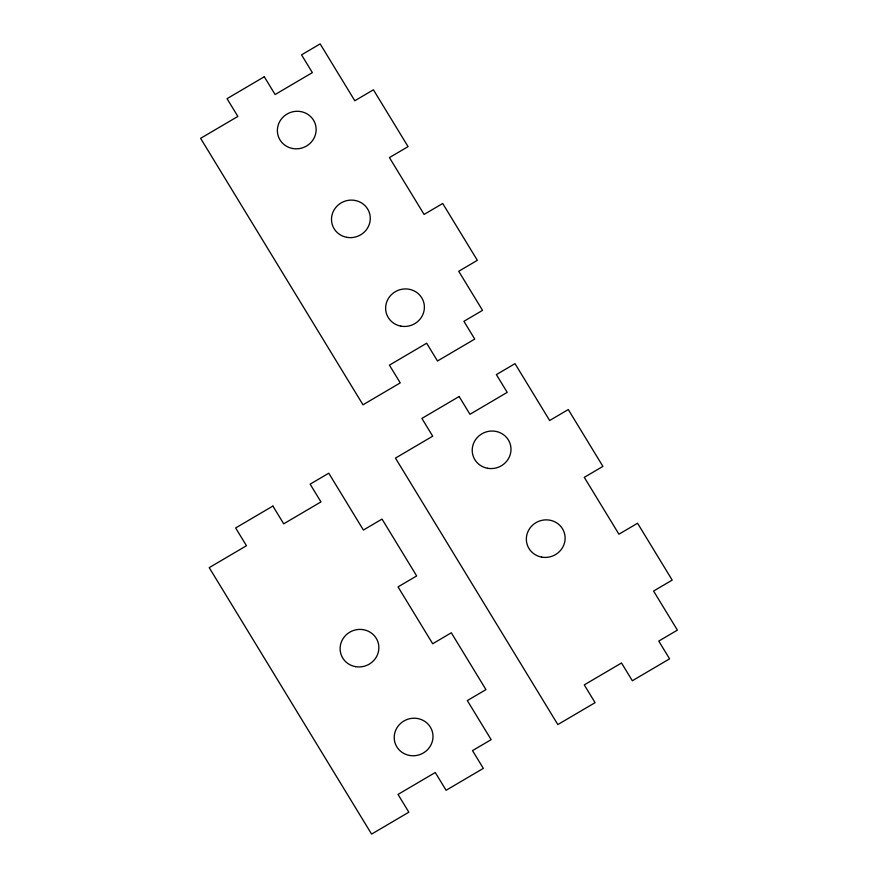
<?xml version="1.0" encoding="UTF-8"?>
<svg xmlns="http://www.w3.org/2000/svg" width="878" height="878" viewBox="0 0 878 878"><rect width="100%" height="100%" fill="white"/><g stroke="black" fill="none" stroke-linecap="round" stroke-linejoin="round"><path stroke-width="1.32" d="M264.289 76.759L227.04 98.665L237.861 116.434L200.612 138.34L362.987 404.802L400.236 382.896L389.415 365.138L426.664 343.232L437.485 360.99L474.735 339.084L463.913 321.315L482.538 310.362L458.722 271.28L477.347 260.327L442.71 203.487L424.085 214.441L389.437 157.59L408.061 146.637L373.424 89.797L354.8 100.75L320.163 43.9L301.538 54.853L312.359 72.622L275.11 94.528L264.289 76.759M272.893 506.057L235.644 527.963L246.466 545.732L209.216 567.638L371.592 834.1L408.841 812.194L398.019 794.425L435.269 772.519L446.09 790.288L483.339 768.382L472.518 750.613L491.142 739.66L467.326 700.578L485.951 689.625L451.314 632.775L432.689 643.739L398.041 586.888L416.666 575.935L382.029 519.085L363.404 530.038L328.767 473.198L310.143 484.151L320.964 501.909L283.715 523.815L272.893 506.057M459.139 396.516L421.89 418.422L432.711 436.19L395.462 458.096L557.837 724.569L595.086 702.663L584.265 684.895L621.514 662.989L632.336 680.746L669.585 658.84L658.763 641.083L677.388 630.13L653.572 591.048L672.197 580.095L637.56 523.244L618.935 534.197L584.287 477.347L602.912 466.394L568.275 409.554L549.65 420.507L515.013 363.657L496.388 374.61L507.21 392.378L469.96 414.284L459.139 396.516M292.692 148.514A19.481 18.69 -19.7 0 0 315.213 123.82A19.481 18.69 -19.7 0 0 282.376 117.828A19.481 18.69 -19.7 0 0 292.692 148.514M400.95 326.155A19.481 18.69 -19.7 0 0 423.459 301.461A19.481 18.69 -19.7 0 0 390.633 295.469A19.481 18.69 -19.7 0 0 400.95 326.155M487.542 468.27A19.481 18.69 -19.7 0 0 510.063 443.577A19.481 18.69 -19.7 0 0 477.226 437.584A19.481 18.69 -19.7 0 0 487.542 468.27M409.543 755.453A19.481 18.69 -19.7 0 0 432.064 730.759A19.481 18.69 -19.7 0 0 399.227 724.767A19.481 18.69 -19.7 0 0 409.543 755.453M346.821 237.334A19.481 18.69 -19.7 0 0 369.342 212.641A19.481 18.69 -19.7 0 0 336.504 206.648A19.481 18.69 -19.7 0 0 346.821 237.334M541.671 557.102A19.481 18.69 -19.7 0 0 564.192 532.397A19.481 18.69 -19.7 0 0 531.355 526.405A19.481 18.69 -19.7 0 0 541.671 557.102M355.425 666.632A19.481 18.69 -19.7 0 0 377.935 641.939A19.481 18.69 -19.7 0 0 345.109 635.946A19.481 18.69 -19.7 0 0 355.425 666.632"/></g></svg>
